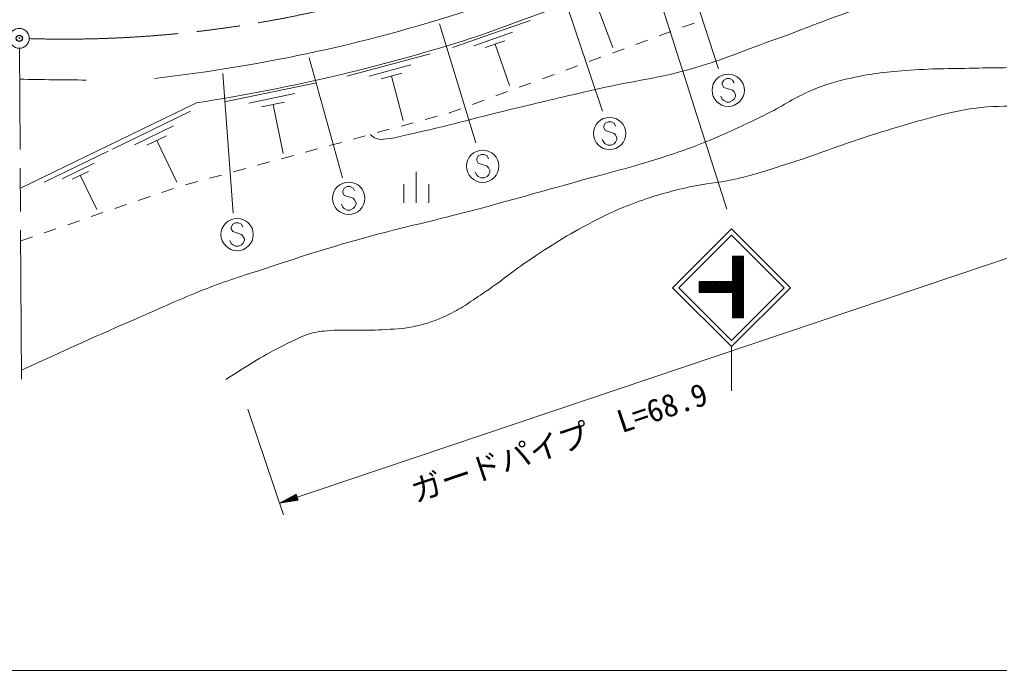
# Model space of a CAD drawing. Units: millimetres, scale not verified. Extents: x 40000 to 680000, y 20000 to 380000.
# Drawn here: x 79415 to 158238, y 205000 to 257404 of the extents above; entities that cross this region are included whole.
import ezdxf
from ezdxf.enums import TextEntityAlignment as Align

# ---------------------------------------------------------------- set-up
doc = ezdxf.new("R2010")
doc.units = ezdxf.units.MM
doc.header["$LTSCALE"] = 1000
doc.header["$PDMODE"] = 32
doc.header["$PDSIZE"] = 500
doc.linetypes.add('CHAIN', pattern=[18.5, 12, -1.5, 3.5, -1.5])
for name, color, linetype, lineweight in [('M-BGD', 7, 'Continuous', 13), ('M-BMK', 2, 'CHAIN', 13), ('M-BMK-SRVR', 3, 'Continuous', 13), ('M-STR-HTXT', 7, 'Continuous', 13), ('M-STR-STRC', 7, 'Continuous', 13), ('M-STR-STRD', 7, 'Continuous', 13), ('M-TTL-BAND', 7, 'Continuous', 13)]:
    doc.layers.add(name, color=color, linetype=linetype, lineweight=lineweight)
doc.layers.add('M-OTRS', color=6, linetype='Continuous')
doc.styles.add('ＭＳ ゴシック', font='')
doc.styles.get('ＭＳ ゴシック').set_extended_font_data('MS Gothic')

msp = doc.modelspace()

# ---------------------------------------------------------------- linework, layer by layer
at = {"layer": 'M-BGD'}
for p, q in [((125929, 258359), (127144, 255146)), ((114254, 255168), (120492, 257336)), ((132755, 256783), (133693, 257128)), ((115958, 255294), (119077, 256378)), ((130878, 256093), (131816, 256438)), ((116882, 255150), (118442, 255692)), ((117662, 255421), (118819, 252094)), ((129000, 255403), (129939, 255748)), ((105747, 252857), (112438, 254644)), ((127123, 254712), (128062, 255058)), ((125246, 254022), (126185, 254367)), ((107539, 252857), (110885, 253751)), ((108494, 252635), (110167, 253082)), ((123369, 253332), (124308, 253677)), ((95905, 250792), (103297, 252321)), ((109331, 252858), (110284, 249289)), ((119615, 251952), (120553, 252297)), ((121492, 252642), (122431, 252987)), ((97855, 250681), (101551, 251446)), ((117738, 251261), (118676, 251607)), ((93655, 250698), (79477, 243831)), ((98881, 250379), (100729, 250762)), ((115861, 250571), (116799, 250916)), ((86900, 246982), (93176, 250022)), ((99805, 250571), (100621, 246628)), ((113983, 249882), (114000, 249887)), ((114000, 249887), (114922, 250226)), ((110124, 248831), (111089, 249094)), ((112053, 249357), (113018, 249620)), ((88672, 247323), (91809, 248843)), ((108194, 248305), (109159, 248568)), ((89659, 247285), (91228, 248045)), ((90443, 247665), (92064, 244318)), ((104335, 247254), (105300, 247517)), ((106264, 247779), (107229, 248042)), ((81381, 244309), (86552, 246814)), ((102405, 246728), (103370, 246991)), ((98546, 245676), (99511, 245939)), ((100475, 246202), (101440, 246465)), ((82841, 244590), (85427, 245843)), ((83654, 244559), (84947, 245185)), ((96616, 245151), (97581, 245414)), ((111328, 245147), (111328, 242647)), ((84301, 244872), (85637, 242114)), ((92757, 244099), (93722, 244362)), ((94686, 244625), (95651, 244888)), ((90854, 243487), (91799, 243812)), ((110328, 244147), (110328, 242647)), ((112328, 244147), (112328, 242647)), ((88962, 242837), (89908, 243162)), ((87071, 242187), (88017, 242512)), ((83288, 240887), (84234, 241212)), ((85179, 241537), (86125, 241862)), ((81397, 240237), (82342, 240562)), ((79505, 239586), (80451, 239912))]:
    msp.add_line(p, q, dxfattribs=at)
msp.add_lwpolyline([(116534, 256152), (125683, 259526), (139894, 265135), (155388, 270845)], dxfattribs=at)
msp.add_arc((71205, 395595), 146626, 278.80721, 288.00781, dxfattribs=at)
for points, knots in [([(79575, 229172), (84517, 231426), (85781, 232025), (89799, 233762), (91576, 234530), (92553, 235007), (94358, 235707), (96196, 236420), (97256, 236736), (99130, 237348), (101967, 238276), (103551, 238820), (106424, 239628), (110046, 240646), (112119, 241047), (115755, 242013), (119159, 242918), (121055, 243468), (124448, 244414), (126991, 245124), (128438, 245447), (130952, 246253), (132661, 246802), (133614, 247135), (135268, 247834), (136980, 248558), (137916, 249018), (139584, 249840), (141003, 250540), (141711, 251111), (143170, 251724), (144351, 252220), (145050, 252420), (146301, 252697), (148125, 253100), (149180, 253172), (151042, 253320), (153197, 253491), (154413, 253439), (156574, 253502), (158378, 253555), (159393, 253491), (161194, 253624), (162386, 253711), (163061, 253753), (164233, 253988), (165697, 254283), (166509, 254520), (167910, 255037), (170043, 255824), (171144, 256497), (173169, 257529), (175242, 258586), (176317, 259342), (178396, 260386), (179735, 261059), (180475, 261478), (181892, 261967), (183680, 262584), (184779, 262627), (186663, 262803), (187798, 262909), (188444, 262917), (189581, 262833), (190529, 262763), (191066, 262691), (191982, 262438), (193730, 261955), (194656, 261513), (196359, 260888), (202757, 258540), (206233, 256938), (212650, 254642), (213820, 254223), (214462, 253943), (215659, 253609), (216926, 253254), (217647, 253084), (218941, 252849), (221365, 252407), (222737, 252145), (225199, 252053), (228001, 251949), (229582, 252179), (232358, 252567), (234639, 252885), (235911, 253140), (238140, 253715), (240623, 254356), (242024, 254704), (244435, 255579), (245696, 256037), (246398, 256328), (247569, 256984), (248298, 257393), (248679, 257742), (249136, 258443), (249216, 258566), (249244, 258649), (249271, 258794), (249334, 259137), (249388, 259343), (249325, 259686), (249242, 260132), (248969, 260309), (248649, 260631), (248234, 261048), (247916, 261200), (247380, 261442), (246710, 261744), (246301, 261882), (245569, 261955), (244981, 262014), (244647, 261951), (244057, 261955), (242579, 261965), (241752, 261988), (240274, 262009), (238850, 262030), (238049, 261983), (236627, 262063), (235146, 262146), (234318, 262228), (232845, 262401), (230523, 262673), (229229, 262882), (226928, 263292), (225234, 263595), (224309, 263881), (222632, 264265), (219940, 264881), (218437, 265249), (215743, 265859), (213055, 266468), (211555, 266836), (208854, 267385), (207331, 267695), (206472, 267847), (204937, 268088), (203990, 268236), (203446, 268231), (202505, 268412), (200914, 268719), (200030, 268940), (198480, 269412), (195306, 270378), (193619, 271192), (190483, 272275), (188295, 273031), (187074, 273470), (184863, 274153), (183413, 274601), (182603, 274888), (181108, 275153), (180305, 275295), (179839, 275258), (179028, 275342), (177760, 275472), (177054, 275587), (175786, 275720), (174153, 275891), (173622, 275928), (171597, 276086)], [0, 0, 0, 0, 1, 1, 1, 2, 2, 2, 3, 3, 3, 4, 4, 4, 5, 5, 5, 6, 6, 6, 7, 7, 7, 8, 8, 8, 9, 9, 9, 10, 10, 10, 11, 11, 11, 12, 12, 12, 13, 13, 13, 14, 14, 14, 15, 15, 15, 16, 16, 16, 17, 17, 17, 18, 18, 18, 19, 19, 19, 20, 20, 20, 21, 21, 21, 22, 22, 22, 23, 23, 23, 24, 24, 24, 25, 25, 25, 26, 26, 26, 27, 27, 27, 28, 28, 28, 29, 29, 29, 30, 30, 30, 31, 31, 31, 32, 32, 32, 33, 33, 33, 34, 34, 34, 35, 35, 35, 36, 36, 36, 37, 37, 37, 38, 38, 38, 39, 39, 39, 40, 40, 40, 41, 41, 41, 42, 42, 42, 43, 43, 43, 44, 44, 44, 45, 45, 45, 46, 46, 46, 47, 47, 47, 48, 48, 48, 49, 49, 49, 50, 50, 50, 51, 51, 51, 52, 52, 52, 53, 53, 53, 54, 54, 54, 54]), ([(107629, 248151), (107796, 247984), (107891, 247913), (108096, 247826), (108398, 247697), (108608, 247789), (108937, 247802), (109634, 247830), (110008, 248001), (110690, 248150), (113942, 248862), (115732, 249399), (118969, 250182), (121656, 250833), (123163, 251189), (125858, 251803), (128965, 252512), (130771, 252646), (133828, 253546), (136191, 254241), (137454, 254819), (139771, 255653), (142837, 256757), (144513, 257492), (147606, 258517), (151626, 259849), (153926, 260444), (158008, 261570), (160384, 262225), (161713, 262613), (164127, 263110), (167210, 263744), (168999, 263730), (172110, 264204), (174683, 264595), (176102, 264953), (178675, 265339), (179562, 265472), (180075, 265445), (180954, 265627), (182068, 265858), (182725, 265906), (183781, 266329), (184517, 266624), (184946, 266835), (185510, 267392), (185788, 267666), (185890, 267894), (185979, 268274), (186057, 268612), (185993, 268826), (185889, 269157), (185764, 269552), (185583, 269729), (185330, 270057), (184904, 270612), (184621, 270904), (184052, 271309), (183219, 271901), (182608, 271997), (181638, 272318), (180575, 272670), (179954, 272803), (178846, 272966), (177801, 273121), (177202, 273142), (176145, 273128), (175277, 273117), (174782, 273113), (173929, 272948), (172927, 272754), (172370, 272588), (171426, 272201), (170462, 271805), (169990, 271440), (169066, 270958), (168336, 270576), (167938, 270338), (167193, 269985), (166729, 269766), (166483, 269594), (165987, 269463), (165461, 269324), (165143, 269339), (164600, 269355), (163990, 269373), (163632, 269367), (163051, 269553), (162429, 269752), (162126, 270000), (161610, 270400), (161295, 270643), (161112, 270785), (160871, 271102), (160720, 271302), (160663, 271386), (160526, 271642)], [0, 0, 0, 0, 1, 1, 1, 2, 2, 2, 3, 3, 3, 4, 4, 4, 5, 5, 5, 6, 6, 6, 7, 7, 7, 8, 8, 8, 9, 9, 9, 10, 10, 10, 11, 11, 11, 12, 12, 12, 13, 13, 13, 14, 14, 14, 15, 15, 15, 16, 16, 16, 17, 17, 17, 18, 18, 18, 19, 19, 19, 20, 20, 20, 21, 21, 21, 22, 22, 22, 23, 23, 23, 24, 24, 24, 25, 25, 25, 26, 26, 26, 27, 27, 27, 28, 28, 28, 29, 29, 29, 30, 30, 30, 31, 31, 31, 32, 32, 32, 32]), ([(96016, 228434), (98449, 229952), (99128, 230477), (101284, 231474), (101818, 231720), (102102, 231901), (102662, 232081), (103319, 232293), (103718, 232307), (104405, 232365), (105299, 232441), (105804, 232375), (106701, 232392), (107546, 232408), (108020, 232385), (108863, 232446), (109848, 232518), (110415, 232507), (111375, 232743), (112318, 232975), (112844, 233147), (113726, 233554), (114960, 234123), (115559, 234621), (116697, 235364), (118147, 236310), (118848, 237000), (120291, 237958), (122275, 239275), (123393, 240017), (125505, 241118), (127034, 241916), (127927, 242311), (129557, 242875), (130997, 243372), (131826, 243593), (133312, 243928), (134670, 244234), (135466, 244223), (136825, 244523), (138465, 244885), (139355, 245208), (140958, 245711), (143703, 246572), (145182, 247235), (147928, 248089), (150338, 248838), (151685, 249285), (154142, 249858), (155144, 250092), (155713, 250206), (156736, 250318), (158174, 250475), (158991, 250406), (160437, 250426), (162600, 250455), (163814, 250324), (165975, 250412), (167467, 250473), (168318, 250434), (169785, 250709), (171100, 250956), (171852, 251176), (173027, 251817), (174090, 252397), (174554, 252934), (175485, 253708), (176681, 254702), (177206, 255434), (178457, 256356), (179636, 257225), (180380, 257616), (181726, 258193), (183370, 258898), (184373, 259112), (186130, 259449), (187558, 259724), (188378, 259784), (189831, 259854), (190843, 259904), (191420, 259985), (192425, 259854), (193313, 259739), (193822, 259625), (194640, 259260), (195875, 258710), (196471, 258212), (197639, 257531), (201569, 255241), (203648, 253741), (207662, 251601), (208278, 251272), (208603, 251039), (209256, 250790), (210385, 250361), (211024, 250117), (212201, 249845), (213225, 249608), (213806, 249494), (214848, 249359), (216642, 249125), (217662, 249147), (219468, 249048), (222378, 248889), (224010, 248815), (226925, 248778), (230238, 248735), (231341, 248780), (235408, 248913)], [0, 0, 0, 0, 1, 1, 1, 2, 2, 2, 3, 3, 3, 4, 4, 4, 5, 5, 5, 6, 6, 6, 7, 7, 7, 8, 8, 8, 9, 9, 9, 10, 10, 10, 11, 11, 11, 12, 12, 12, 13, 13, 13, 14, 14, 14, 15, 15, 15, 16, 16, 16, 17, 17, 17, 18, 18, 18, 19, 19, 19, 20, 20, 20, 21, 21, 21, 22, 22, 22, 23, 23, 23, 24, 24, 24, 25, 25, 25, 26, 26, 26, 27, 27, 27, 28, 28, 28, 29, 29, 29, 30, 30, 30, 31, 31, 31, 32, 32, 32, 33, 33, 33, 34, 34, 34, 35, 35, 35, 36, 36, 36, 36])]:
    msp.add_open_spline(points, degree=3, knots=knots, dxfattribs=at)
at = {"layer": 'M-BMK'}
msp.add_line((79580, 228452), (79401, 255098), dxfattribs=at)
msp.add_arc((83020, 348856), 93028, 268.25994, 290.24874, dxfattribs=at)
at = {"layer": 'M-BMK-SRVR'}
msp.add_circle((79395, 255898), 800, dxfattribs=at)
at = {"layer": 'M-OTRS'}
msp.add_point((79395, 255898), dxfattribs=at)
at = {"layer": 'M-STR-HTXT'}
for p, q in [((100331, 218467), (165624, 240468)), ((97777, 226048), (100650, 217520)), ((100331, 218467), (101673, 219183)), ((101404, 219040), (101689, 219136)), ((101832, 218709), (101673, 219183)), ((100331, 218467), (101753, 218946)), ((100331, 218467), (101832, 218709)), ((101737, 218994), (100599, 218610)), ((101768, 218899), (100631, 218516)), ((100868, 218754), (101721, 219041)), ((100932, 218564), (101784, 218851)), ((101705, 219088), (101136, 218897)), ((101800, 218804), (101232, 218612)), ((101532, 218661), (101816, 218757))]:
    msp.add_line(p, q, dxfattribs=at)
at = {"layer": 'M-STR-STRC'}
for p, q in [((132190, 264118), (135635, 253446)), ((129606, 263233), (136305, 242129)), ((122763, 260601), (126304, 250025)), ((113192, 257059), (116111, 247489)), ((102712, 254332), (105392, 244665)), ((95773, 253064), (96587, 241818)), ((136066, 252539), (135948, 252303)), ((135948, 252303), (135948, 252185)), ((136302, 252658), (136066, 252539)), ((136538, 252658), (136302, 252658)), ((136775, 252539), (136538, 252658)), ((136893, 252303), (136775, 252539)), ((135948, 252185), (136066, 251949)), ((136066, 251949), (136775, 251712)), ((136775, 251712), (136893, 251594)), ((136893, 251594), (137011, 251358)), ((135948, 251003), (135829, 251239)), ((136066, 250885), (135948, 251003)), ((136302, 250767), (136066, 250885)), ((136538, 250767), (136302, 250767)), ((136775, 250885), (136538, 250767)), ((136893, 251003), (136775, 250885)), ((137011, 251239), (136893, 251003)), ((137011, 251358), (137011, 251239)), ((126762, 249178), (126526, 249060)), ((126999, 249178), (126762, 249178)), ((127235, 249060), (126999, 249178)), ((126526, 249060), (126408, 248824)), ((126408, 248824), (126408, 248706)), ((126408, 248706), (126526, 248469)), ((126526, 248469), (127235, 248233)), ((127353, 248824), (127235, 249060)), ((126408, 247524), (126290, 247760)), ((126526, 247406), (126408, 247524)), ((127235, 248233), (127353, 248115)), ((127353, 247524), (127235, 247406)), ((127353, 248115), (127471, 247878)), ((127471, 247760), (127353, 247524)), ((127471, 247878), (127471, 247760)), ((126762, 247288), (126526, 247406)), ((126999, 247288), (126762, 247288)), ((127235, 247406), (126999, 247288)), ((116313, 246423), (116194, 246186)), ((116194, 246186), (116194, 246068)), ((116194, 246068), (116313, 245832)), ((116549, 246541), (116313, 246423)), ((116785, 246541), (116549, 246541)), ((117022, 246423), (116785, 246541)), ((117140, 246186), (117022, 246423)), ((116313, 245832), (117022, 245595)), ((117022, 245595), (117140, 245477)), ((117140, 245477), (117258, 245241)), ((117258, 245241), (117258, 245123)), ((116194, 244886), (116076, 245123)), ((116313, 244768), (116194, 244886)), ((116549, 244650), (116313, 244768)), ((116785, 244650), (116549, 244650)), ((117022, 244768), (116785, 244650)), ((117140, 244886), (117022, 244768)), ((117258, 245123), (117140, 244886)), ((105538, 243841), (105420, 243605)), ((105420, 243605), (105420, 243487)), ((105775, 243960), (105538, 243841)), ((106011, 243960), (105775, 243960)), ((106247, 243841), (106011, 243960)), ((106366, 243605), (106247, 243841)), ((105420, 243487), (105538, 243250)), ((105538, 243250), (106247, 243014)), ((106247, 243014), (106366, 242896)), ((106366, 242896), (106484, 242660)), ((105420, 242305), (105302, 242541)), ((105538, 242187), (105420, 242305)), ((105775, 242069), (105538, 242187)), ((106011, 242069), (105775, 242069)), ((106247, 242187), (106011, 242069)), ((106366, 242305), (106247, 242187)), ((106484, 242541), (106366, 242305)), ((106484, 242660), (106484, 242541)), ((96560, 240923), (96441, 240687)), ((96441, 240687), (96441, 240569)), ((96441, 240569), (96560, 240332)), ((96796, 241042), (96560, 240923)), ((97032, 241042), (96796, 241042)), ((97269, 240923), (97032, 241042)), ((97387, 240687), (97269, 240923)), ((131946, 235815), (136683, 240552)), ((136683, 240552), (141421, 235815)), ((96441, 239387), (96323, 239623)), ((96560, 240332), (97269, 240096)), ((97269, 240096), (97387, 239978)), ((97387, 239978), (97505, 239742)), ((97505, 239623), (97387, 239387)), ((97505, 239742), (97505, 239623)), ((132441, 235815), (136683, 240057)), ((136683, 240057), (140926, 235815)), ((96560, 239269), (96441, 239387)), ((96796, 239151), (96560, 239269)), ((97032, 239151), (96796, 239151)), ((97269, 239269), (97032, 239151)), ((97387, 239387), (97269, 239269)), ((136765, 238353), (137665, 238353)), ((136765, 238353), (136765, 236320)), ((136765, 237558), (137560, 238353)), ((136765, 237699), (137419, 238353)), ((136765, 237841), (137277, 238353)), ((136765, 237982), (137136, 238353)), ((136765, 238124), (136995, 238353)), ((136765, 238265), (136853, 238353)), ((136765, 237417), (137665, 238317)), ((137665, 237346), (136765, 238246)), ((136765, 237275), (137665, 238175)), ((137665, 237204), (136765, 238104)), ((137665, 237487), (136800, 238353)), ((137665, 237629), (136941, 238353)), ((137665, 237770), (137083, 238353)), ((137665, 237912), (137224, 238353)), ((137665, 238053), (137366, 238353)), ((137665, 238194), (137507, 238353)), ((137665, 238336), (137648, 238353)), ((137665, 238353), (137665, 233388)), ((136765, 237134), (137665, 238034)), ((137665, 237063), (136765, 237963)), ((136765, 236992), (137665, 237892)), ((137665, 236922), (136765, 237822)), ((136765, 236851), (137665, 237751)), ((137665, 236780), (136765, 237680)), ((136765, 236710), (137665, 237610)), ((137665, 236639), (136765, 237539)), ((136765, 236568), (137665, 237468)), ((137665, 236497), (136765, 237397)), ((136765, 236427), (137665, 237327)), ((135900, 235420), (137665, 237185)), ((136042, 235420), (137665, 237044)), ((136183, 235420), (137665, 236902)), ((136325, 235420), (137665, 236761)), ((136466, 235420), (137665, 236620)), ((136608, 235420), (137665, 236478)), ((137665, 236356), (136765, 237256)), ((137665, 236214), (136765, 237114)), ((137665, 236073), (136765, 236973)), ((137665, 235932), (136765, 236832)), ((137665, 235790), (136765, 236690)), ((137665, 235649), (136765, 236549)), ((131946, 235815), (136683, 231077)), ((132441, 235815), (136683, 231572)), ((136765, 236320), (134073, 236320)), ((134073, 236320), (134073, 235420)), ((134073, 235431), (134962, 236320)), ((134073, 235572), (134821, 236320)), ((134073, 235714), (134679, 236320)), ((134073, 235855), (134538, 236320)), ((134073, 235997), (134396, 236320)), ((134073, 236138), (134255, 236320)), ((134073, 236279), (134113, 236320)), ((134924, 235420), (134073, 236271)), ((134782, 235420), (134073, 236130)), ((134641, 235420), (134073, 235989)), ((134499, 235420), (134073, 235847)), ((134358, 235420), (134073, 235706)), ((135065, 235420), (134165, 236320)), ((134203, 235420), (135103, 236320)), ((135207, 235420), (134307, 236320)), ((134345, 235420), (135245, 236320)), ((135348, 235420), (134448, 236320)), ((134486, 235420), (135386, 236320)), ((135489, 235420), (134589, 236320)), ((134628, 235420), (135528, 236320)), ((135631, 235420), (134731, 236320)), ((134769, 235420), (135669, 236320)), ((135772, 235420), (134872, 236320)), ((134911, 235420), (135811, 236320)), ((135914, 235420), (135014, 236320)), ((135052, 235420), (135952, 236320)), ((136055, 235420), (135155, 236320)), ((135193, 235420), (136093, 236320)), ((136197, 235420), (135297, 236320)), ((135335, 235420), (136235, 236320)), ((136338, 235420), (135438, 236320)), ((135476, 235420), (136376, 236320)), ((136480, 235420), (135580, 236320)), ((135618, 235420), (136518, 236320)), ((136621, 235420), (135721, 236320)), ((135759, 235420), (136659, 236320)), ((136762, 235420), (135862, 236320)), ((137665, 234659), (136004, 236320)), ((137665, 234800), (136145, 236320)), ((137665, 234942), (136287, 236320)), ((137665, 235083), (136428, 236320)), ((137665, 235224), (136570, 236320)), ((136683, 231572), (140926, 235815)), ((136683, 231077), (141421, 235815)), ((137665, 235366), (136711, 236320)), ((136749, 235420), (137665, 236337)), ((137665, 235507), (136765, 236407)), ((136765, 235295), (137665, 236195)), ((136765, 235154), (137665, 236054)), ((136765, 235012), (137665, 235912)), ((136765, 234871), (137665, 235771)), ((134217, 235420), (134073, 235564)), ((134075, 235420), (134073, 235423)), ((134073, 235420), (136765, 235420)), ((136765, 234730), (137665, 235630)), ((136765, 234588), (137665, 235488)), ((136765, 235420), (136765, 233388)), ((137665, 234517), (136765, 235417)), ((136765, 234447), (137665, 235347)), ((137665, 234376), (136765, 235276)), ((136765, 234305), (137665, 235205)), ((137665, 234234), (136765, 235134)), ((136765, 234164), (137665, 235064)), ((137665, 234093), (136765, 234993)), ((136765, 234022), (137665, 234922)), ((137665, 233951), (136765, 234851)), ((136765, 233881), (137665, 234781)), ((137665, 233810), (136765, 234710)), ((136765, 233740), (137665, 234640)), ((137665, 233669), (136765, 234569)), ((136765, 233598), (137665, 234498)), ((137665, 233527), (136765, 234427)), ((136765, 233457), (137665, 234357)), ((137663, 233388), (136765, 234286)), ((137522, 233388), (136765, 234144)), ((136838, 233388), (137665, 234215)), ((137381, 233388), (136765, 234003)), ((137239, 233388), (136765, 233861)), ((137098, 233388), (136765, 233720)), ((136956, 233388), (136765, 233579)), ((136815, 233388), (136765, 233437)), ((136765, 233388), (137665, 233388)), ((136979, 233388), (137665, 234074)), ((137121, 233388), (137665, 233932)), ((137262, 233388), (137665, 233791)), ((137404, 233388), (137665, 233650)), ((137545, 233388), (137665, 233508)), ((136683, 231077), (136683, 227521))]:
    msp.add_line(p, q, dxfattribs=at)
for centre in [(136420, 251712), (126880, 248233), (116667, 245595), (105893, 243014), (96914, 240096)]:
    msp.add_circle(centre, 1300, dxfattribs=at)
at = {"layer": 'M-STR-STRD'}
for centre, radius, start, end in [((76019, 379401), 127528, 276.41232, 288.39693), ((85355, 513354), 260817, 268.69564, 269.87252)]:
    msp.add_arc(centre, radius, start, end, dxfattribs=at)
at = {"layer": 'M-TTL-BAND'}
msp.add_line((40000, 205000), (579000, 205000), dxfattribs=at)

# ---------------------------------------------------------------- texts
at = {"layer": 'M-STR-HTXT', "style": 'ＭＳ ゴシック'}
msp.add_text('ガードパイプ\u3000L=68.9', height=1833, rotation=18.622, dxfattribs=at).set_placement((123286, 221971), align=Align.BOTTOM_CENTER)

doc.saveas('drawing.dxf')
